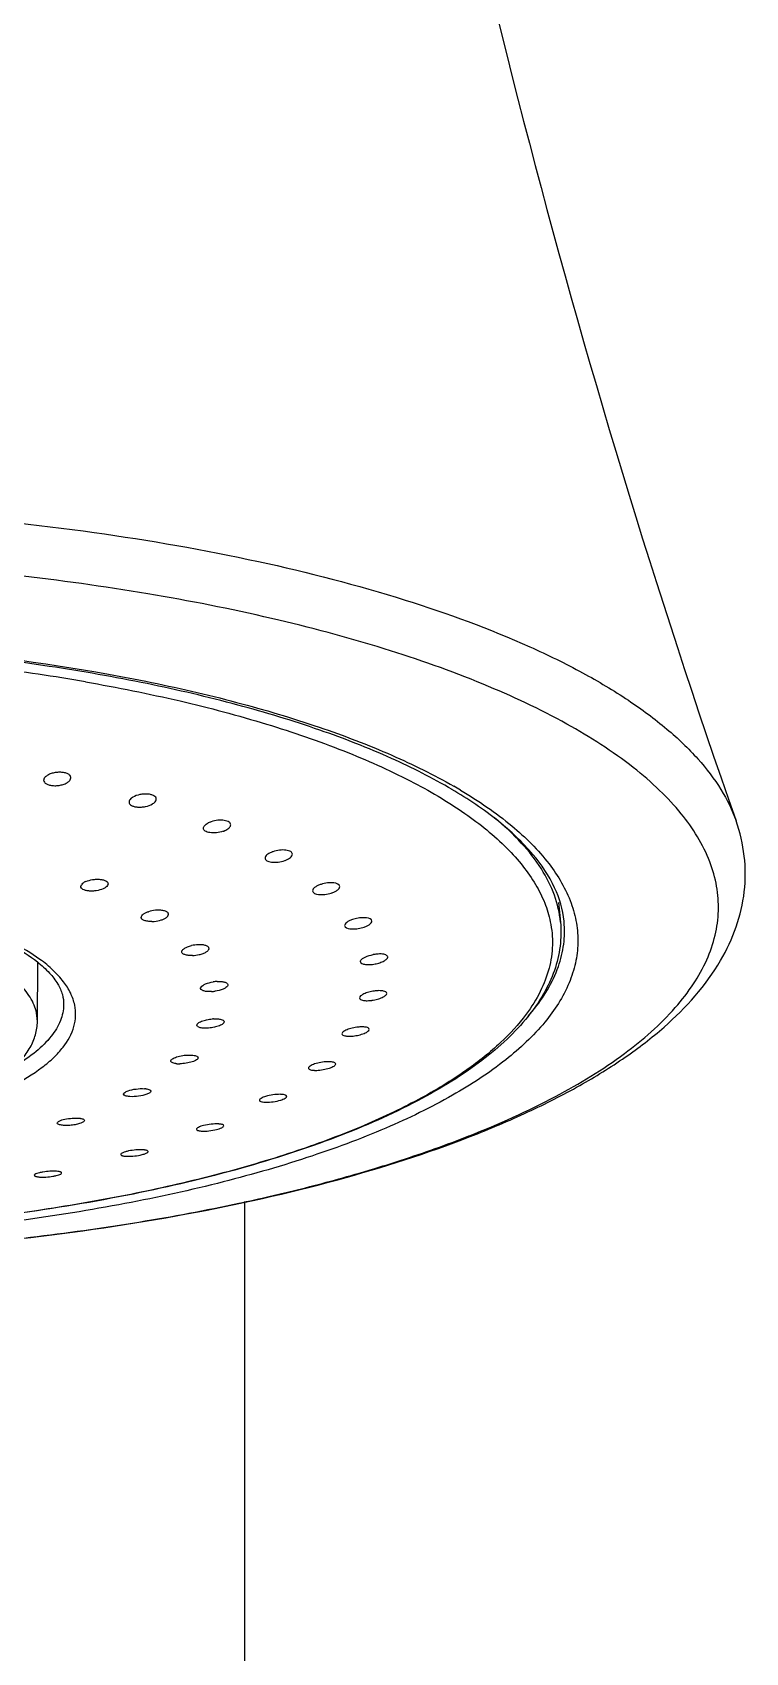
# Model space of a CAD drawing. Header units: millimetres. Extents: x 601 to 1195, y -13 to 407.
# Drawn here: x 711.72 to 723.48, y 246.46 to 273.15 of the extents above; entities that cross this region are included whole.
import ezdxf

# ---------------------------------------------------------------- set-up
doc = ezdxf.new("R2010")
doc.units = ezdxf.units.MM
doc.header["$LTSCALE"] = 0.1

msp = doc.modelspace()

# ---------------------------------------------------------------- linework, layer by layer
for p, q in [((712.3415, 260.8354), (712.3526, 260.8702)), ((712.5152, 259.0796), (712.5248, 259.1081)), ((712.9652, 259.123), (712.9557, 259.0947)), ((720.3933, 258.8146), (720.4231, 258.4945)), ((720.4831, 258.4973), (720.4819, 258.5103)), ((711.7997, 256.857), (711.8082, 257.8298)), ((717.1254, 257.8376), (717.1249, 257.8431)), ((717.5749, 257.9175), (717.5743, 257.923)), ((714.4912, 257.3981), (714.4907, 257.4036)), ((714.9401, 257.4655), (714.9407, 257.46)), ((711.7997, 256.857), (711.7859, 256.9971)), ((718.915, 254.9716), (718.9238, 254.975)), ((715.2183, 213.7941), (715.2183, 253.8905))]:
    msp.add_line(p, q)
for centre, radius, start, end in [((858.7621, 307.6163), 143.5173, 189.687914, 199.309247), ((706.9436, 229.7797), 33.1559, 80.18972, 82.91527), ((712.301, 260.8703), 0.0516, 359.90793, 5.67041), ((713.4968, 260.3418), 0.242, 120.46454, 122.91428), ((714.4383, 253.3612), 8.4955, 59.31515, 60.1664), ((713.5738, 260.6474), 0.2421, 300.43578, 302.91656), ((715.8237, 259.2421), 0.4341, 109.31541, 111.76677), ((715.7341, 259.9163), 0.4338, 289.33462, 291.76637), ((716.6266, 258.6404), 0.4975, 107.62809, 109.22574), ((716.4947, 259.4459), 0.4971, 287.62722, 289.24561), ((717.1735, 258.0013), 0.5625, 103.98495, 108.78062), ((717.0041, 258.9428), 0.562, 283.98378, 288.80103), ((714.4755, 257.5227), 0.5978, 92.36865, 102.95129), ((714.3321, 258.5438), 0.6015, 272.3829, 282.9165), ((717.4558, 257.3198), 0.6488, 95.67816, 100.85601), ((714.6358, 257.989), 0.6411, 272.9586, 278.62517), ((714.7956, 256.8743), 0.6415, 92.97657, 98.62529), ((717.4463, 256.6834), 0.6808, 95.86432, 97.76336), ((717.2227, 257.8788), 0.6806, 275.8769, 277.76247), ((717.4248, 259.103), 3.2788, 319.40655, 320.90739), ((714.7376, 256.2352), 0.666, 93.19646, 94.53076), ((717.1605, 256.0655), 0.7021, 94.88834, 95.81814), ((717.3242, 259.1888), 3.411, 318.73686, 319.41186), ((716.9318, 257.3149), 0.7018, 274.8877, 275.83205), ((713.5358, 255.3019), 0.4483, 83.59952, 86.31922), ((715.5755, 256.0176), 0.492, 266.96818, 268.99924), ((715.7967, 255.1644), 0.4919, 86.95347, 89.00067), ((712.4493, 254.8815), 0.3824, 81.20457, 83.54539), ((714.7596, 254.7197), 0.4491, 85.58066, 86.88393), ((714.5336, 255.4991), 0.4492, 265.58015, 266.90094), ((710.3999, 277.4226), 24.0188, 286.21329, 286.93846), ((711.8677, 254.7645), 0.4714, 263.45767, 265.94047), ((707.7795, 288.4076), 35.3166, 279.27625, 281.99634), ((708.5981, 284.4143), 31.2404, 282.05004, 283.0211), ((707.2604, 291.535), 38.4868, 278.42075, 279.28836), ((706.7749, 294.9793), 41.9651, 275.95961, 278.38789)]:
    msp.add_arc(centre, radius, start, end)
for points, knots in [([(706.8003, 265.3454), (707.8094, 265.3337), (709.7945, 265.2514), (712.6827, 264.9508), (715.3711, 264.4837), (717.777, 263.8654), (719.5554, 263.2167), (720.7678, 262.6245), (721.5264, 262.1739), (722.1669, 261.7018), (722.6845, 261.2105), (723.0752, 260.7029), (723.2549, 260.3397), (723.3179, 260.1599)], [0, 0, 0, 0, 0.1686201, 0.3316906, 0.484823, 0.6240843, 0.7462587, 0.800259, 0.8493248, 0.8934771, 0.9329309, 0.9681646, 1, 1, 1, 1]), ([(718.9238, 254.975), (719.4068, 255.1658), (720.2911, 255.5611), (721.4424, 256.2582), (722.1939, 256.9112), (722.6195, 257.4588), (722.8435, 257.8593), (722.9846, 258.2665), (723.0406, 258.6779), (723.0101, 259.0898), (722.8503, 259.6525), (722.5134, 260.1893), (722.0531, 260.6816), (721.4424, 261.2048), (720.4789, 261.8169), (719.0966, 262.4625), (717.4647, 263.0366), (715.6139, 263.5283), (713.5793, 263.9281), (710.6246, 264.334), (708.3364, 264.4667), (706.7863, 264.4846)], [0, 0, 0, 0, 0.064691, 0.1203639, 0.1671853, 0.1876504, 0.2064858, 0.2240997, 0.2410159, 0.2578395, 0.2751869, 0.3134355, 0.3352264, 0.3590846, 0.4134078, 0.4767682, 0.5487818, 0.6286168, 0.7151182, 0.8068976, 1, 1, 1, 1]), ([(706.708, 263.1458), (707.8982, 263.132), (710.2049, 263.0091), (713.0005, 262.6084), (715.0502, 262.1378), (716.4068, 261.7348), (717.6063, 261.2779), (718.3345, 260.9202), (718.6647, 260.7308)], [0, 0, 0, 0, 0.2901983, 0.5624354, 0.6873428, 0.8026715, 0.907179, 1, 1, 1, 1]), ([(718.6353, 260.6771), (718.3136, 260.8673), (717.5992, 261.2272), (716.4153, 261.6873), (715.0674, 262.0947), (713.5774, 262.4421), (711.9694, 262.7235), (709.6705, 263.0081), (707.9005, 263.1029), (706.7045, 263.1167)], [0, 0, 0, 0, 0.0912244, 0.1947997, 0.3097304, 0.4346785, 0.5680506, 0.7080385, 1, 1, 1, 1]), ([(712.5929, 262.4508), (713.1151, 262.36), (714.1181, 262.1589), (715.5413, 261.7826), (716.8119, 261.3479), (717.9103, 260.8618), (718.8193, 260.3317), (719.4328, 259.8397), (719.8041, 259.4271), (720.0151, 259.1243), (720.1689, 258.8163), (720.2339, 258.6039), (720.2556, 258.4988)], [0, 0, 0, 0, 0.1768864, 0.3412105, 0.4909775, 0.6246701, 0.7414332, 0.8413807, 0.8855435, 0.9262915, 0.9641964, 1, 1, 1, 1]), ([(711.9026, 260.8307), (711.9026, 260.8189), (711.913, 260.7923), (711.9507, 260.765), (712.0036, 260.7467), (712.0685, 260.7386), (712.139, 260.7412), (712.2082, 260.7542), (712.2693, 260.7762), (712.3046, 260.7977), (712.3187, 260.8099)], [0, 0, 0, 0, 0.0754655, 0.1692031, 0.2892155, 0.4314241, 0.5856081, 0.7392552, 0.8804019, 1, 1, 1, 1]), ([(711.9137, 260.8654), (711.9126, 260.8636), (711.9087, 260.857), (711.9057, 260.8497), (711.9043, 260.8442)], [0, 0, 0, 0, 0.2631412, 1, 1, 1, 1]), ([(711.9365, 260.891), (711.9342, 260.889), (711.9258, 260.8813), (711.9182, 260.8724), (711.9137, 260.8654)], [0, 0, 0, 0, 0.2684556, 1, 1, 1, 1]), ([(712.3524, 260.8754), (712.3512, 260.8871), (712.3383, 260.9126), (712.2995, 260.9382), (712.2461, 260.9553), (712.1817, 260.9624), (712.1123, 260.9592), (712.0445, 260.9459), (711.9848, 260.924), (711.9504, 260.903), (711.9365, 260.891)], [0, 0, 0, 0, 0.0763251, 0.1723682, 0.2940182, 0.4365368, 0.5898511, 0.7419558, 0.8816001, 1, 1, 1, 1]), ([(712.3187, 260.8099), (712.321, 260.8119), (712.3294, 260.8196), (712.337, 260.8284), (712.3415, 260.8354)], [0, 0, 0, 0, 0.2683314, 1, 1, 1, 1]), ([(718.7737, 260.6672), (719.0702, 260.4913), (719.599, 260.1324), (720.2343, 259.5096), (720.5729, 258.9387), (720.6963, 258.4818), (720.7206, 258.1468), (720.6785, 257.812), (720.5304, 257.3552), (720.162, 256.788), (719.4956, 256.1703), (718.6045, 255.5915), (717.5013, 255.0587), (716.2029, 254.5798), (714.7307, 254.163), (713.1097, 253.8155), (711.3681, 253.5436), (708.8985, 253.2859), (707.0038, 253.2236), (705.7286, 253.2384)], [0, 0, 0, 0, 0.0518065, 0.0956055, 0.1327899, 0.1497969, 0.1663365, 0.1829504, 0.2001718, 0.2381184, 0.2829433, 0.33588, 0.3972222, 0.4666886, 0.5435932, 0.6269699, 0.7156596, 0.8083545, 1, 1, 1, 1]), ([(713.3653, 260.5449), (713.3571, 260.5396), (713.3322, 260.5214), (713.3103, 260.4919), (713.3104, 260.4701)], [0, 0, 0, 0, 0.3096243, 1, 1, 1, 1]), ([(713.3104, 260.4701), (713.3104, 260.4597), (713.3189, 260.4364), (713.351, 260.4118), (713.3966, 260.3948), (713.4426, 260.3878), (713.4836, 260.3862), (713.5275, 260.3878), (713.6006, 260.3979), (713.6615, 260.4182), (713.6965, 260.4387)], [0, 0, 0, 0, 0.0726124, 0.1611477, 0.2743538, 0.4102362, 0.484445, 0.5611703, 0.7166701, 1, 1, 1, 1]), ([(713.7604, 260.5191), (713.7603, 260.5295), (713.7518, 260.5528), (713.7197, 260.5774), (713.6741, 260.5943), (713.628, 260.6014), (713.587, 260.6029), (713.5431, 260.6014), (713.47, 260.5912), (713.4091, 260.5709), (713.3741, 260.5504)], [0, 0, 0, 0, 0.0726266, 0.1611789, 0.2744052, 0.4103073, 0.4845232, 0.5612531, 0.7167494, 1, 1, 1, 1]), ([(713.7054, 260.4442), (713.7136, 260.4495), (713.7386, 260.4677), (713.7604, 260.4973), (713.7604, 260.5191)], [0, 0, 0, 0, 0.3096011, 1, 1, 1, 1]), ([(720.4819, 258.5103), (720.4627, 258.6985), (720.3428, 259.0987), (719.9603, 259.6587), (719.3773, 260.2021), (718.899, 260.5215), (718.6315, 260.6794)], [0, 0, 0, 0, 0.1927469, 0.4162135, 0.6835335, 1, 1, 1, 1]), ([(720.4231, 258.4945), (720.4092, 258.6442), (720.3374, 258.9521), (720.1124, 259.3937), (719.7738, 259.8222), (719.4923, 260.082), (719.3362, 260.21)], [0, 0, 0, 0, 0.2166514, 0.4498941, 0.7089789, 1, 1, 1, 1]), ([(714.5374, 260.0386), (714.5374, 260.0553), (714.5535, 260.0821), (714.5848, 260.1078), (714.6059, 260.1202), (714.6176, 260.1261)], [0, 0, 0, 0, 0.4074392, 0.6807491, 1, 1, 1, 1]), ([(714.8619, 259.9893), (714.8265, 259.977), (714.771, 259.965), (714.6975, 259.9612), (714.6462, 259.9648), (714.6019, 259.9746), (714.5672, 259.9902), (714.5434, 260.0114), (714.5374, 260.0301), (714.5374, 260.0386)], [0, 0, 0, 0, 0.3129853, 0.4689468, 0.6139052, 0.7409678, 0.8458295, 0.9291223, 1, 1, 1, 1]), ([(714.6631, 260.1452), (714.6591, 260.1438), (714.6436, 260.1382), (714.6285, 260.1316), (714.6176, 260.1261)], [0, 0, 0, 0, 0.2594584, 1, 1, 1, 1]), ([(714.9874, 260.0957), (714.9874, 260.1042), (714.9816, 260.1229), (714.9578, 260.1442), (714.9231, 260.1598), (714.8789, 260.1696), (714.8276, 260.1732), (714.7541, 260.1694), (714.6985, 260.1575), (714.6631, 260.1452)], [0, 0, 0, 0, 0.0708845, 0.1541231, 0.2589202, 0.3859346, 0.5308816, 0.6869236, 1, 1, 1, 1]), ([(714.8619, 259.9893), (714.8659, 259.9907), (714.8813, 259.9963), (714.8964, 260.0029), (714.9072, 260.0083)], [0, 0, 0, 0, 0.2593862, 1, 1, 1, 1]), ([(714.9072, 260.0083), (714.9189, 260.0142), (714.94, 260.0266), (714.9713, 260.0523), (714.9874, 260.079), (714.9874, 260.0957)], [0, 0, 0, 0, 0.3194422, 0.5923626, 1, 1, 1, 1]), ([(723.063, 257.8602), (723.166, 258.0359), (723.3395, 258.4014), (723.4754, 258.9882), (723.4759, 259.5855), (723.3836, 259.9729), (723.318, 260.1599)], [0, 0, 0, 0, 0.2559208, 0.5045291, 0.750885, 1, 1, 1, 1]), ([(716.0038, 259.6114), (716.0038, 259.6194), (715.9978, 259.6374), (715.9738, 259.6571), (715.9392, 259.6711), (715.8951, 259.6794), (715.844, 259.6818), (715.7708, 259.6766), (715.7155, 259.6642), (715.6801, 259.6518)], [0, 0, 0, 0, 0.0681909, 0.1495823, 0.2536827, 0.3808895, 0.5266282, 0.6837877, 1, 1, 1, 1]), ([(715.6627, 259.6453), (715.6473, 259.6391), (715.6191, 259.6257), (715.5779, 259.5981), (715.5539, 259.5672), (715.5539, 259.5474)], [0, 0, 0, 0, 0.3289726, 0.6090691, 1, 1, 1, 1]), ([(715.5539, 259.5474), (715.5539, 259.5393), (715.56, 259.5214), (715.5839, 259.5017), (715.6185, 259.4877), (715.6627, 259.4794), (715.7138, 259.477), (715.7871, 259.4822), (715.8424, 259.4946), (715.8777, 259.507)], [0, 0, 0, 0, 0.0681704, 0.1495485, 0.2537061, 0.3809432, 0.5266701, 0.6838344, 1, 1, 1, 1]), ([(715.895, 259.5135), (715.9104, 259.5197), (715.9386, 259.5331), (715.9798, 259.5607), (716.0038, 259.5916), (716.0038, 259.6114)], [0, 0, 0, 0, 0.3291193, 0.6089846, 1, 1, 1, 1]), ([(712.5954, 259.1602), (712.5804, 259.1534), (712.5543, 259.1393), (712.532, 259.1189), (712.5248, 259.1081)], [0, 0, 0, 0, 0.5605571, 1, 1, 1, 1]), ([(712.5954, 259.1602), (712.6316, 259.1766), (712.6916, 259.1922), (712.7726, 259.1999), (712.8325, 259.1983), (712.8855, 259.1896), (712.9275, 259.1742), (712.957, 259.1528), (712.9652, 259.1321), (712.9652, 259.123)], [0, 0, 0, 0, 0.2944109, 0.4519462, 0.6026728, 0.7369507, 0.8475783, 0.9324822, 1, 1, 1, 1]), ([(716.7856, 259.0779), (716.7856, 259.1169), (716.7037, 259.1395), (716.6356, 259.1413), (716.5637, 259.137), (716.5107, 259.1256), (716.4759, 259.1146)], [0, 0, 0, 0, 0.3557607, 0.5049733, 0.667389, 1, 1, 1, 1]), ([(711.8409, 257.8791), (711.6965, 257.9842), (711.3608, 258.1816), (710.7851, 258.4276), (710.1087, 258.6423), (709.3461, 258.8206), (708.5138, 258.9586), (707.3217, 259.0859), (706.4041, 259.1101), (705.7865, 259.0954)], [0, 0, 0, 0, 0.085623, 0.1858143, 0.2996373, 0.4254229, 0.5609998, 0.7038381, 1, 1, 1, 1]), ([(705.7865, 259.0777), (706.4124, 259.0928), (707.3415, 259.0674), (708.5461, 258.9347), (709.3818, 258.7916), (710.1408, 258.6075), (710.8047, 258.3877), (711.3559, 258.1395), (711.6703, 257.9415), (711.8008, 257.8372)], [0, 0, 0, 0, 0.3014574, 0.4463997, 0.5833341, 0.709428, 0.8221814, 0.9195231, 1, 1, 1, 1]), ([(712.885, 259.0424), (712.8488, 259.0261), (712.7888, 259.0105), (712.7078, 259.0028), (712.6479, 259.0043), (712.595, 259.013), (712.553, 259.0285), (712.5235, 259.0499), (712.5152, 259.0705), (712.5152, 259.0797)], [0, 0, 0, 0, 0.294444, 0.4519832, 0.6027069, 0.736981, 0.8476062, 0.9324992, 1, 1, 1, 1]), ([(712.9557, 259.0947), (712.9485, 259.0839), (712.9262, 259.0634), (712.9001, 259.0493), (712.885, 259.0424)], [0, 0, 0, 0, 0.4393775, 1, 1, 1, 1]), ([(716.3356, 259.0088), (716.3355, 258.9697), (716.4174, 258.9472), (716.4856, 258.9453), (716.5574, 258.9497), (716.6105, 258.961), (716.6452, 258.9721)], [0, 0, 0, 0, 0.3557655, 0.5049791, 0.6673947, 1, 1, 1, 1]), ([(716.4627, 259.1102), (716.445, 259.104), (716.4124, 259.0903), (716.3655, 259.0625), (716.3356, 259.0301), (716.3356, 259.0088)], [0, 0, 0, 0, 0.3350197, 0.6198336, 1, 1, 1, 1]), ([(716.6586, 258.9765), (716.6763, 258.9827), (716.7088, 258.9964), (716.7556, 259.0243), (716.7855, 259.0566), (716.7856, 259.0779)], [0, 0, 0, 0, 0.334989, 0.6197715, 1, 1, 1, 1]), ([(711.7859, 256.9971), (711.7768, 257.0412), (711.749, 257.1304), (711.6824, 257.2594), (711.5905, 257.3859), (711.4281, 257.5584), (711.1595, 257.7628), (710.7624, 257.9811), (710.2833, 258.1793), (709.7305, 258.3538), (709.1135, 258.5016), (708.6799, 258.5781), (708.4546, 258.6118)], [0, 0, 0, 0, 0.034962, 0.0721388, 0.1123195, 0.1560968, 0.2558162, 0.3729588, 0.5074095, 0.658034, 0.8230054, 1, 1, 1, 1]), ([(713.5108, 258.5712), (713.5108, 258.591), (713.5384, 258.6213), (713.5826, 258.6465), (713.6132, 258.6586), (713.6299, 258.664)], [0, 0, 0, 0, 0.3797085, 0.6630357, 1, 1, 1, 1]), ([(713.7834, 258.6897), (713.7703, 258.6894), (713.7184, 258.6861), (713.6669, 258.6761), (713.6299, 258.664)], [0, 0, 0, 0, 0.252222, 1, 1, 1, 1]), ([(713.9608, 258.6212), (713.9608, 258.6262), (713.9584, 258.637), (713.9478, 258.6512), (713.9315, 258.6633), (713.9004, 258.6777), (713.85, 258.6885), (713.8068, 258.6902), (713.7834, 258.6897)], [0, 0, 0, 0, 0.074363, 0.1562717, 0.2535446, 0.369422, 0.6561338, 1, 1, 1, 1]), ([(713.8417, 258.5283), (713.8585, 258.5337), (713.889, 258.5458), (713.9332, 258.571), (713.9608, 258.6013), (713.9608, 258.6212)], [0, 0, 0, 0, 0.3367848, 0.6202365, 1, 1, 1, 1]), ([(713.6881, 258.5027), (713.6646, 258.5021), (713.6215, 258.5039), (713.5712, 258.5146), (713.5401, 258.529), (713.5238, 258.5411), (713.5132, 258.5553), (713.5108, 258.5661), (713.5108, 258.5712)], [0, 0, 0, 0, 0.3439091, 0.630524, 0.7464615, 0.8436945, 0.9256337, 1, 1, 1, 1]), ([(713.6881, 258.5027), (713.7012, 258.503), (713.7531, 258.5062), (713.8047, 258.5163), (713.8417, 258.5283)], [0, 0, 0, 0, 0.251797, 1, 1, 1, 1]), ([(716.9924, 258.5339), (716.9745, 258.5277), (716.942, 258.5147), (716.901, 258.4908), (716.873, 258.4657), (716.8637, 258.4449), (716.8637, 258.4359)], [0, 0, 0, 0, 0.3366844, 0.6213124, 0.8404263, 1, 1, 1, 1]), ([(716.8637, 258.4359), (716.8637, 258.4022), (716.934, 258.382), (716.9934, 258.3789), (717.0585, 258.3809), (717.1072, 258.3892), (717.1399, 258.3974)], [0, 0, 0, 0, 0.3454324, 0.4923983, 0.6550382, 1, 1, 1, 1]), ([(717.3137, 258.5086), (717.3137, 258.5423), (717.2435, 258.5625), (717.184, 258.5656), (717.1189, 258.5636), (717.0702, 258.5553), (717.0376, 258.5471)], [0, 0, 0, 0, 0.3454281, 0.4923957, 0.6550369, 1, 1, 1, 1]), ([(717.1852, 258.4107), (717.2031, 258.4168), (717.2356, 258.4299), (717.2765, 258.4538), (717.3045, 258.4789), (717.3137, 258.4997), (717.3137, 258.5086)], [0, 0, 0, 0, 0.33666, 0.6212609, 0.8403789, 1, 1, 1, 1]), ([(720.2556, 258.4988), (720.2815, 258.3731), (720.3052, 258.1139), (720.2473, 257.7215), (720.0974, 257.3345), (719.9455, 257.0938), (719.8577, 256.9755)], [0, 0, 0, 0, 0.2375415, 0.4764833, 0.7275708, 1, 1, 1, 1]), ([(720.4231, 258.4945), (720.4355, 258.3616), (720.4309, 258.0898), (720.3334, 257.687), (720.1502, 257.2954), (719.9807, 257.0532), (719.8852, 256.9349)], [0, 0, 0, 0, 0.2369397, 0.4778439, 0.7301879, 1, 1, 1, 1]), ([(719.9695, 257.0355), (720.1454, 257.252), (720.3637, 257.6064), (720.49, 258.1229), (720.4945, 258.3747), (720.4831, 258.4973)], [0, 0, 0, 0, 0.5279628, 0.766862, 1, 1, 1, 1]), ([(714.1791, 258.0042), (714.1791, 258.0144), (714.1917, 258.0384), (714.2276, 258.0645), (714.2791, 258.0885), (714.3195, 258.1002), (714.3416, 258.1053)], [0, 0, 0, 0, 0.153113, 0.3723384, 0.6609296, 1, 1, 1, 1]), ([(714.6291, 258.0586), (714.6291, 258.0634), (714.6266, 258.0737), (714.6159, 258.0868), (714.5994, 258.0979), (714.568, 258.1109), (714.5175, 258.12), (714.4744, 258.1209), (714.4508, 258.12)], [0, 0, 0, 0, 0.0709484, 0.1502561, 0.2461822, 0.3620362, 0.6513106, 1, 1, 1, 1]), ([(705.6486, 252.9911), (706.6395, 252.9796), (708.6009, 253.0158), (711.4766, 253.2443), (714.195, 253.64), (716.6767, 254.1918), (718.5506, 254.7881), (719.8685, 255.3438), (720.7247, 255.7776), (721.4787, 256.2424), (722.3073, 256.8776), (722.8209, 257.4469), (723.0634, 257.8609)], [0, 0, 0, 0, 0.1595887, 0.3157143, 0.4642954, 0.6016379, 0.7247532, 0.7803584, 0.8318271, 0.8792074, 0.922727, 1, 1, 1, 1]), ([(711.7991, 257.8385), (711.8699, 257.7821), (711.9936, 257.6703), (712.1349, 257.4879), (712.217, 257.3095), (712.2337, 257.1898), (712.2326, 257.1342)], [0, 0, 0, 0, 0.3178887, 0.5828291, 0.8047302, 1, 1, 1, 1]), ([(712.4147, 257.1255), (712.4009, 257.1926), (712.3526, 257.3296), (712.2298, 257.523), (712.0567, 257.7102), (711.9174, 257.8233), (711.8409, 257.8791)], [0, 0, 0, 0, 0.2123953, 0.4453048, 0.7062574, 1, 1, 1, 1]), ([(714.3571, 257.9428), (714.3336, 257.9419), (714.2905, 257.9428), (714.24, 257.9519), (714.2087, 257.9649), (714.1923, 257.976), (714.1816, 257.9891), (714.1791, 257.9994), (714.1791, 258.0042)], [0, 0, 0, 0, 0.3487075, 0.6379649, 0.7537791, 0.8497344, 0.92904, 1, 1, 1, 1]), ([(714.4666, 257.9575), (714.4886, 257.9626), (714.529, 257.9743), (714.5805, 257.9982), (714.6164, 258.0244), (714.6291, 258.0484), (714.6291, 258.0586)], [0, 0, 0, 0, 0.3388685, 0.627422, 0.846786, 1, 1, 1, 1]), ([(717.1249, 257.8431), (717.1249, 257.8447), (717.1255, 257.8519), (717.1286, 257.8587), (717.1315, 257.8634)], [0, 0, 0, 0, 0.2289837, 1, 1, 1, 1]), ([(717.1254, 257.8376), (717.1279, 257.8257), (717.1469, 257.8101), (717.1764, 257.8002), (717.196, 257.7966), (717.2068, 257.7952)], [0, 0, 0, 0, 0.3812419, 0.659605, 1, 1, 1, 1]), ([(717.1315, 257.8634), (717.1385, 257.8744), (717.1623, 257.8953), (717.2286, 257.9312), (717.2897, 257.9486), (717.3336, 257.957)], [0, 0, 0, 0, 0.1724805, 0.4076422, 1, 1, 1, 1]), ([(717.2068, 257.7952), (717.2316, 257.7921), (717.2853, 257.7915), (717.3383, 257.7983), (717.3662, 257.8036)], [0, 0, 0, 0, 0.4685263, 1, 1, 1, 1]), ([(717.3662, 257.8036), (717.3934, 257.8088), (717.444, 257.8218), (717.502, 257.8451), (717.5389, 257.8677), (717.5622, 257.8866), (717.5749, 257.9056), (717.5749, 257.9175)], [0, 0, 0, 0, 0.335616, 0.6312475, 0.7538891, 0.8560298, 1, 1, 1, 1]), ([(717.5574, 257.9454), (717.549, 257.9511), (717.527, 257.9599), (717.4714, 257.97), (717.4246, 257.9687), (717.3916, 257.9654)], [0, 0, 0, 0, 0.1797228, 0.4121158, 1, 1, 1, 1]), ([(717.5743, 257.923), (717.5739, 257.9251), (717.5708, 257.9342), (717.5635, 257.9413), (717.5574, 257.9454)], [0, 0, 0, 0, 0.2258114, 1, 1, 1, 1]), ([(714.4907, 257.4036), (714.4907, 257.4052), (714.4913, 257.4122), (714.4944, 257.4188), (714.4973, 257.4234)], [0, 0, 0, 0, 0.2306647, 1, 1, 1, 1]), ([(714.6689, 257.3487), (714.6466, 257.3476), (714.6053, 257.3477), (714.5567, 257.3546), (714.5255, 257.3652), (714.5049, 257.3758), (714.4931, 257.3889), (714.4912, 257.3981)], [0, 0, 0, 0, 0.3469499, 0.6380966, 0.7561511, 0.8545064, 1, 1, 1, 1]), ([(714.4973, 257.4234), (714.5042, 257.434), (714.528, 257.4539), (714.5946, 257.4871), (714.6556, 257.5019), (714.6994, 257.5085)], [0, 0, 0, 0, 0.170361, 0.4043212, 1, 1, 1, 1]), ([(714.9339, 257.4399), (714.927, 257.4293), (714.9031, 257.4095), (714.8366, 257.3764), (714.7757, 257.3617), (714.732, 257.3551)], [0, 0, 0, 0, 0.1707523, 0.404828, 1, 1, 1, 1]), ([(714.7623, 257.5149), (714.7847, 257.516), (714.826, 257.5158), (714.8746, 257.509), (714.9058, 257.4984), (714.9264, 257.4878), (714.9382, 257.4747), (714.9401, 257.4655)], [0, 0, 0, 0, 0.3469581, 0.6381351, 0.7561957, 0.8545473, 1, 1, 1, 1]), ([(714.9407, 257.46), (714.9407, 257.4584), (714.94, 257.4512), (714.9369, 257.4445), (714.9339, 257.4399)], [0, 0, 0, 0, 0.230318, 1, 1, 1, 1]), ([(717.3544, 257.358), (717.3236, 257.3538), (717.2652, 257.3419), (717.1978, 257.319), (717.1534, 257.2959), (717.1261, 257.2768), (717.1095, 257.2569), (717.1095, 257.2441)], [0, 0, 0, 0, 0.3325714, 0.6343826, 0.7600396, 0.8632836, 1, 1, 1, 1]), ([(717.3146, 257.2045), (717.3454, 257.2087), (717.4037, 257.2206), (717.4711, 257.2435), (717.5156, 257.2666), (717.5429, 257.2857), (717.5595, 257.3057), (717.5595, 257.3184)], [0, 0, 0, 0, 0.3325643, 0.6343693, 0.7600293, 0.8632778, 1, 1, 1, 1]), ([(717.5595, 257.3184), (717.5595, 257.34), (717.5178, 257.3564), (717.4793, 257.362), (717.4349, 257.3649), (717.4006, 257.3631), (717.3768, 257.3606)], [0, 0, 0, 0, 0.3305168, 0.4715237, 0.6328476, 1, 1, 1, 1]), ([(708.1823, 254.9603), (708.4973, 254.9962), (709.1027, 255.0836), (709.96, 255.2682), (710.7177, 255.4975), (711.3559, 255.7651), (711.7964, 256.0264), (712.0681, 256.2542), (712.2639, 256.4664), (712.3976, 256.7033), (712.4369, 256.9497), (712.4266, 257.0681), (712.4147, 257.1255)], [0, 0, 0, 0, 0.1855835, 0.357814, 0.5130057, 0.6483271, 0.7621996, 0.8112033, 0.8552758, 0.9311569, 0.9657156, 1, 1, 1, 1]), ([(712.2326, 257.1342), (712.231, 257.0447), (712.1894, 256.8549), (712.0258, 256.5909), (711.77, 256.3416), (711.5586, 256.1974), (711.4404, 256.1267)], [0, 0, 0, 0, 0.2014025, 0.4263332, 0.6899966, 1, 1, 1, 1]), ([(717.1095, 257.2441), (717.1095, 257.2225), (717.1512, 257.2061), (717.1898, 257.2005), (717.2342, 257.1975), (717.2685, 257.1994), (717.2924, 257.2019)], [0, 0, 0, 0, 0.3305362, 0.4715558, 0.6328812, 1, 1, 1, 1]), ([(719.8852, 256.9349), (719.7801, 256.8047), (719.5394, 256.5487), (719.1174, 256.1954), (718.6222, 255.8573), (717.8378, 255.4111), (716.6851, 254.9077), (715.1139, 254.402), (713.3382, 253.9838), (711.398, 253.6625), (709.3375, 253.4457), (707.9269, 253.3748), (707.2105, 253.3575)], [0, 0, 0, 0, 0.0372956, 0.0780486, 0.1224895, 0.1707937, 0.2790396, 0.4021269, 0.538347, 0.6853318, 0.840252, 1, 1, 1, 1]), ([(711.3595, 256.0489), (711.4249, 256.1055), (711.5441, 256.2229), (711.6857, 256.4211), (711.777, 256.6336), (711.7991, 256.7833), (711.7997, 256.857)], [0, 0, 0, 0, 0.2739585, 0.527604, 0.7666241, 1, 1, 1, 1]), ([(714.4285, 256.7948), (714.4285, 256.8077), (714.4462, 256.8277), (714.4749, 256.8459), (714.5218, 256.8676), (714.5924, 256.8875), (714.6531, 256.8966), (714.685, 256.8991)], [0, 0, 0, 0, 0.1346196, 0.2375277, 0.3635343, 0.6670527, 1, 1, 1, 1]), ([(714.6219, 256.7466), (714.5968, 256.7446), (714.5505, 256.7435), (714.496, 256.7496), (714.4615, 256.7601), (714.4435, 256.7694), (714.4315, 256.7808), (714.4285, 256.7905), (714.4285, 256.7948)], [0, 0, 0, 0, 0.3571489, 0.6538827, 0.7708098, 0.8648054, 0.938195, 1, 1, 1, 1]), ([(714.8784, 256.8509), (714.8784, 256.8379), (714.8607, 256.818), (714.832, 256.7998), (714.7851, 256.7781), (714.7145, 256.7581), (714.6538, 256.7491), (714.6219, 256.7466)], [0, 0, 0, 0, 0.134611, 0.2375294, 0.3635385, 0.6670646, 1, 1, 1, 1]), ([(714.7005, 256.9001), (714.7239, 256.9014), (714.7576, 256.9016), (714.8008, 256.8968), (714.8386, 256.8895), (714.8784, 256.8722), (714.8784, 256.8509)], [0, 0, 0, 0, 0.3657873, 0.5264906, 0.66707, 1, 1, 1, 1]), ([(717.0893, 256.764), (717.0565, 256.7606), (716.9935, 256.7499), (716.9202, 256.7282), (716.8706, 256.7054), (716.8408, 256.687), (716.8211, 256.6672), (716.8211, 256.6541)], [0, 0, 0, 0, 0.3302553, 0.6368452, 0.7648843, 0.8690009, 1, 1, 1, 1]), ([(717.2711, 256.7265), (717.2711, 256.7462), (717.2322, 256.7602), (717.1969, 256.7654), (717.1554, 256.7683), (717.1232, 256.767), (717.1007, 256.765)], [0, 0, 0, 0, 0.3243443, 0.4653476, 0.6275928, 1, 1, 1, 1]), ([(719.8577, 256.9755), (719.7328, 256.8073), (719.4269, 256.476), (719.0745, 256.1969), (718.8795, 256.0593)], [0, 0, 0, 0, 0.4674885, 1, 1, 1, 1]), ([(716.8211, 256.6541), (716.8211, 256.6345), (716.86, 256.6205), (716.8953, 256.6153), (716.9369, 256.6124), (716.9691, 256.6137), (716.9916, 256.6156)], [0, 0, 0, 0, 0.3243739, 0.465376, 0.6276141, 1, 1, 1, 1]), ([(717.0031, 256.6167), (717.0359, 256.6201), (717.0989, 256.6308), (717.1722, 256.6526), (717.2216, 256.6753), (717.2515, 256.6937), (717.2711, 256.7135), (717.2711, 256.7265)], [0, 0, 0, 0, 0.3303004, 0.6368751, 0.764901, 0.8690067, 1, 1, 1, 1]), ([(713.9987, 256.205), (713.9987, 256.211), (714.0057, 256.2252), (714.0264, 256.2417), (714.0571, 256.2581), (714.1136, 256.2791), (714.1958, 256.2974), (714.2653, 256.3036), (714.3007, 256.304)], [0, 0, 0, 0, 0.0545304, 0.1326965, 0.2384966, 0.3690333, 0.6785806, 1, 1, 1, 1]), ([(714.0834, 256.1624), (714.0715, 256.1639), (714.0502, 256.1674), (714.0231, 256.1764), (714.0043, 256.1879), (713.9987, 256.1999), (713.9987, 256.205)], [0, 0, 0, 0, 0.3583582, 0.6413214, 0.8468758, 1, 1, 1, 1]), ([(714.4487, 256.2582), (714.4487, 256.2522), (714.4418, 256.238), (714.4211, 256.2215), (714.3904, 256.2052), (714.3339, 256.1841), (714.2517, 256.1659), (714.1822, 256.1596), (714.1468, 256.1593)], [0, 0, 0, 0, 0.0545109, 0.1326642, 0.2384952, 0.3690465, 0.6785877, 1, 1, 1, 1]), ([(714.3007, 256.304), (714.3063, 256.304), (714.3274, 256.3039), (714.3485, 256.3027), (714.3639, 256.3008)], [0, 0, 0, 0, 0.2656005, 1, 1, 1, 1]), ([(714.3639, 256.3008), (714.3759, 256.2994), (714.3972, 256.2958), (714.4243, 256.2869), (714.4432, 256.2753), (714.4487, 256.2634), (714.4487, 256.2582)], [0, 0, 0, 0, 0.3582276, 0.6414368, 0.8469706, 1, 1, 1, 1]), ([(718.8795, 256.0593), (718.6247, 255.8797), (718.0529, 255.5362), (717.0928, 255.0883), (715.9878, 254.681), (714.7525, 254.3196), (713.4029, 254.009), (711.4349, 253.6615), (709.9058, 253.501), (708.8642, 253.4328)], [0, 0, 0, 0, 0.0894293, 0.1907582, 0.3035386, 0.4269135, 0.5597234, 0.7005835, 1, 1, 1, 1]), ([(714.0834, 256.1624), (714.0883, 256.1618), (714.1094, 256.1597), (714.1305, 256.1591), (714.1468, 256.1593)], [0, 0, 0, 0, 0.2329879, 1, 1, 1, 1]), ([(716.37, 256.156), (716.3438, 256.1474), (716.3092, 256.1336), (716.2751, 256.1081), (716.2672, 256.0939), (716.2672, 256.088)], [0, 0, 0, 0, 0.6485955, 0.8599952, 1, 1, 1, 1]), ([(716.2672, 256.088), (716.2672, 256.0831), (716.2735, 256.0715), (716.2933, 256.0619), (716.3214, 256.0548), (716.3436, 256.0526), (716.356, 256.0518)], [0, 0, 0, 0, 0.1440896, 0.3468063, 0.6331365, 1, 1, 1, 1]), ([(716.356, 256.0518), (716.3598, 256.0516), (716.3759, 256.0509), (716.392, 256.051), (716.4043, 256.0514)], [0, 0, 0, 0, 0.2362306, 1, 1, 1, 1]), ([(716.5801, 256.1932), (716.5443, 256.1919), (716.4732, 256.1837), (716.4036, 256.1672), (716.37, 256.156)], [0, 0, 0, 0, 0.5033895, 1, 1, 1, 1]), ([(716.4043, 256.0514), (716.44, 256.0527), (716.5108, 256.0608), (716.5802, 256.0773), (716.6137, 256.0883)], [0, 0, 0, 0, 0.5031796, 1, 1, 1, 1]), ([(716.6286, 256.1928), (716.6248, 256.193), (716.6086, 256.1937), (716.5925, 256.1936), (716.5801, 256.1932)], [0, 0, 0, 0, 0.2361274, 1, 1, 1, 1]), ([(716.6137, 256.0883), (716.64, 256.097), (716.6749, 256.1108), (716.7092, 256.1364), (716.7172, 256.1507), (716.7172, 256.1567)], [0, 0, 0, 0, 0.6488354, 0.8602487, 1, 1, 1, 1]), ([(716.7172, 256.1567), (716.7172, 256.1616), (716.711, 256.1731), (716.6912, 256.1827), (716.6631, 256.1898), (716.641, 256.192), (716.6286, 256.1928)], [0, 0, 0, 0, 0.1440854, 0.3467446, 0.6336302, 1, 1, 1, 1]), ([(713.2204, 255.66), (713.2204, 255.6711), (713.2379, 255.6875), (713.2642, 255.7021), (713.2831, 255.7098), (713.2937, 255.7136)], [0, 0, 0, 0, 0.3538259, 0.6410499, 1, 1, 1, 1]), ([(713.2937, 255.7136), (713.3361, 255.7288), (713.4264, 255.7471), (713.5182, 255.7523), (713.5646, 255.7493)], [0, 0, 0, 0, 0.4919956, 1, 1, 1, 1]), ([(713.5858, 255.7475), (713.5977, 255.7461), (713.6193, 255.7424), (713.649, 255.7343), (713.6704, 255.7191), (713.6704, 255.708)], [0, 0, 0, 0, 0.3692838, 0.6596449, 1, 1, 1, 1]), ([(713.6704, 255.708), (713.6704, 255.6975), (713.6542, 255.6816), (713.6294, 255.6674), (713.6116, 255.6599), (713.6017, 255.6562)], [0, 0, 0, 0, 0.3563974, 0.6423807, 1, 1, 1, 1]), ([(713.3262, 255.6188), (713.3115, 255.6197), (713.2847, 255.6229), (713.2486, 255.6307), (713.2204, 255.647), (713.2204, 255.66)], [0, 0, 0, 0, 0.3738572, 0.6685263, 1, 1, 1, 1]), ([(713.6017, 255.6562), (713.559, 255.6402), (713.4671, 255.6213), (713.3736, 255.6157), (713.3262, 255.6188)], [0, 0, 0, 0, 0.4896055, 1, 1, 1, 1]), ([(715.5613, 255.621), (715.5359, 255.6132), (715.5023, 255.6008), (715.469, 255.5778), (715.4611, 255.5648), (715.4611, 255.5594)], [0, 0, 0, 0, 0.6567537, 0.8660185, 1, 1, 1, 1]), ([(715.4611, 255.5594), (715.4611, 255.5486), (715.4846, 255.5352), (715.5146, 255.5294), (715.5371, 255.527), (715.5495, 255.5263)], [0, 0, 0, 0, 0.3278956, 0.6222684, 1, 1, 1, 1]), ([(715.8053, 255.6563), (715.7645, 255.657), (715.682, 255.6502), (715.601, 255.6334), (715.5613, 255.621)], [0, 0, 0, 0, 0.4950973, 1, 1, 1, 1]), ([(715.5669, 255.5257), (715.6077, 255.525), (715.6901, 255.5318), (715.771, 255.5486), (715.8107, 255.5609)], [0, 0, 0, 0, 0.4950357, 1, 1, 1, 1]), ([(715.8107, 255.5609), (715.8362, 255.5688), (715.8698, 255.5812), (715.9031, 255.6042), (715.9111, 255.6172), (715.9111, 255.6227)], [0, 0, 0, 0, 0.656818, 0.8660897, 1, 1, 1, 1]), ([(715.9111, 255.6227), (715.9111, 255.6334), (715.8876, 255.6468), (715.8576, 255.6526), (715.8352, 255.655), (715.8228, 255.6557)], [0, 0, 0, 0, 0.3278979, 0.6222623, 1, 1, 1, 1]), ([(712.1264, 255.1836), (712.1264, 255.1897), (712.1368, 255.2044), (712.178, 255.2276), (712.2188, 255.2391), (712.2496, 255.2459)], [0, 0, 0, 0, 0.12863, 0.3375235, 1, 1, 1, 1]), ([(712.195, 255.1486), (712.1853, 255.1501), (712.1677, 255.1539), (712.1434, 255.1615), (712.1264, 255.1745), (712.1264, 255.1836)], [0, 0, 0, 0, 0.3692522, 0.6582734, 1, 1, 1, 1]), ([(712.5137, 255.179), (712.4902, 255.1706), (712.4376, 255.1574), (712.3554, 255.1457), (712.273, 255.1418), (712.2194, 255.1448), (712.195, 255.1486)], [0, 0, 0, 0, 0.2327093, 0.5025727, 0.7708685, 1, 1, 1, 1]), ([(712.2496, 255.2459), (712.2908, 255.2549), (712.3716, 255.2654), (712.4534, 255.2659), (712.4923, 255.2614)], [0, 0, 0, 0, 0.5186599, 1, 1, 1, 1]), ([(712.5077, 255.2594), (712.5175, 255.2578), (712.5351, 255.2541), (712.5594, 255.2464), (712.5764, 255.2335), (712.5764, 255.2244)], [0, 0, 0, 0, 0.3691799, 0.6582348, 1, 1, 1, 1]), ([(712.5764, 255.2244), (712.5764, 255.215), (712.5615, 255.2011), (712.539, 255.1888), (712.5228, 255.1822), (712.5137, 255.179)], [0, 0, 0, 0, 0.3511245, 0.6381165, 1, 1, 1, 1]), ([(714.5398, 255.1422), (714.5102, 255.1348), (714.4711, 255.1227), (714.4319, 255.1004), (714.4216, 255.0868), (714.4216, 255.0812)], [0, 0, 0, 0, 0.6681334, 0.8763112, 1, 1, 1, 1]), ([(714.784, 255.1681), (714.7445, 255.1703), (714.6622, 255.166), (714.581, 255.1525), (714.5398, 255.1422)], [0, 0, 0, 0, 0.4824497, 1, 1, 1, 1]), ([(714.7534, 255.0766), (714.783, 255.084), (714.8221, 255.0961), (714.8613, 255.1183), (714.8716, 255.1319), (714.8716, 255.1376)], [0, 0, 0, 0, 0.6681636, 0.8763314, 1, 1, 1, 1]), ([(714.8716, 255.1376), (714.8716, 255.1469), (714.8511, 255.1585), (714.8249, 255.1641), (714.8051, 255.1666), (714.7942, 255.1675)], [0, 0, 0, 0, 0.3250219, 0.6196486, 1, 1, 1, 1]), ([(714.4216, 255.0812), (714.4216, 255.0719), (714.4421, 255.0603), (714.4683, 255.0546), (714.4881, 255.0521), (714.499, 255.0513)], [0, 0, 0, 0, 0.3250723, 0.6196815, 1, 1, 1, 1]), ([(714.5093, 255.0506), (714.5488, 255.0484), (714.6311, 255.0528), (714.7123, 255.0662), (714.7534, 255.0766)], [0, 0, 0, 0, 0.4825284, 1, 1, 1, 1]), ([(717.3976, 254.4458), (717.5305, 254.4863), (718.0413, 254.6468), (718.5462, 254.8262), (718.915, 254.9716)], [0, 0, 0, 0, 0.2595597, 1, 1, 1, 1]), ([(713.3035, 254.723), (713.2856, 254.7193), (713.2536, 254.7118), (713.2126, 254.6974), (713.186, 254.6845), (713.174, 254.6711), (713.174, 254.6654)], [0, 0, 0, 0, 0.3759403, 0.6768527, 0.883897, 1, 1, 1, 1]), ([(713.174, 254.6654), (713.174, 254.6587), (713.1871, 254.6493), (713.2055, 254.6438), (713.219, 254.6411), (713.2265, 254.64)], [0, 0, 0, 0, 0.3347111, 0.6244794, 1, 1, 1, 1]), ([(713.2265, 254.64), (713.2291, 254.6396), (713.2405, 254.638), (713.252, 254.637), (713.2608, 254.6365)], [0, 0, 0, 0, 0.2312979, 1, 1, 1, 1]), ([(713.2608, 254.6365), (713.2983, 254.6342), (713.3769, 254.6369), (713.4547, 254.6476), (713.4946, 254.6558)], [0, 0, 0, 0, 0.4798494, 1, 1, 1, 1]), ([(713.5373, 254.7423), (713.4997, 254.7446), (713.4212, 254.7419), (713.3434, 254.7313), (713.3035, 254.723)], [0, 0, 0, 0, 0.479762, 1, 1, 1, 1]), ([(713.4946, 254.6558), (713.517, 254.6605), (713.555, 254.6701), (713.5922, 254.6841), (713.6061, 254.6927)], [0, 0, 0, 0, 0.5834722, 1, 1, 1, 1]), ([(713.5715, 254.7389), (713.5688, 254.7393), (713.5575, 254.7408), (713.5461, 254.7418), (713.5373, 254.7423)], [0, 0, 0, 0, 0.2313561, 1, 1, 1, 1]), ([(713.624, 254.7134), (713.624, 254.7202), (713.6109, 254.7296), (713.5925, 254.7351), (713.579, 254.7378), (713.5715, 254.7389)], [0, 0, 0, 0, 0.334661, 0.6244418, 1, 1, 1, 1]), ([(713.6061, 254.6927), (713.6074, 254.6934), (713.6118, 254.6963), (713.616, 254.6996), (713.6186, 254.7024)], [0, 0, 0, 0, 0.2851326, 1, 1, 1, 1]), ([(713.6186, 254.7024), (713.6195, 254.7033), (713.6221, 254.7065), (713.624, 254.7105), (713.624, 254.7134)], [0, 0, 0, 0, 0.2961959, 1, 1, 1, 1]), ([(711.8914, 254.3764), (711.8719, 254.3732), (711.837, 254.3665), (711.7917, 254.353), (711.7629, 254.3413), (711.7487, 254.328), (711.7487, 254.3223)], [0, 0, 0, 0, 0.3792917, 0.6835513, 0.8903829, 1, 1, 1, 1]), ([(712.1132, 254.3888), (712.0779, 254.3913), (712.0036, 254.3904), (711.9297, 254.3826), (711.8914, 254.3764)], [0, 0, 0, 0, 0.4769408, 1, 1, 1, 1]), ([(712.0559, 254.3067), (712.074, 254.3097), (712.1069, 254.316), (712.1502, 254.3279), (712.1798, 254.34), (712.1952, 254.3507), (712.1978, 254.3566)], [0, 0, 0, 0, 0.3614688, 0.6592394, 0.8739389, 1, 1, 1, 1]), ([(712.1668, 254.3811), (712.163, 254.3821), (712.1454, 254.3858), (712.1274, 254.3877), (712.1132, 254.3888)], [0, 0, 0, 0, 0.2126159, 1, 1, 1, 1]), ([(712.1987, 254.3608), (712.1987, 254.3654), (712.1914, 254.3725), (712.1797, 254.3775), (712.1714, 254.38), (712.1668, 254.3811)], [0, 0, 0, 0, 0.3532926, 0.6361415, 1, 1, 1, 1]), ([(715.6369, 253.9772), (715.7633, 254.0065), (716.2556, 254.1237), (716.7449, 254.254), (717.1062, 254.359)], [0, 0, 0, 0, 0.2564186, 1, 1, 1, 1]), ([(711.7487, 254.3223), (711.7487, 254.3176), (711.756, 254.3106), (711.7677, 254.3056), (711.776, 254.3031), (711.7807, 254.3019)], [0, 0, 0, 0, 0.3533515, 0.6361824, 1, 1, 1, 1]), ([(711.7807, 254.3019), (711.7831, 254.3013), (711.7941, 254.2988), (711.8053, 254.2972), (711.814, 254.2962)], [0, 0, 0, 0, 0.2224183, 1, 1, 1, 1]), ([(711.8344, 254.2943), (711.8696, 254.2917), (711.9439, 254.2927), (712.0176, 254.3004), (712.0559, 254.3067)], [0, 0, 0, 0, 0.4769864, 1, 1, 1, 1])]:
    msp.add_open_spline(points, degree=3, knots=knots)
for points in [[(711.9043, 260.8442), (711.9032, 260.8398), (711.9026, 260.8352), (711.9026, 260.8307)], [(712.1978, 254.3566), (712.1983, 254.3579), (712.1987, 254.3593), (712.1987, 254.3608)]]:
    msp.add_open_spline(points, degree=3)

doc.saveas('drawing.dxf')
